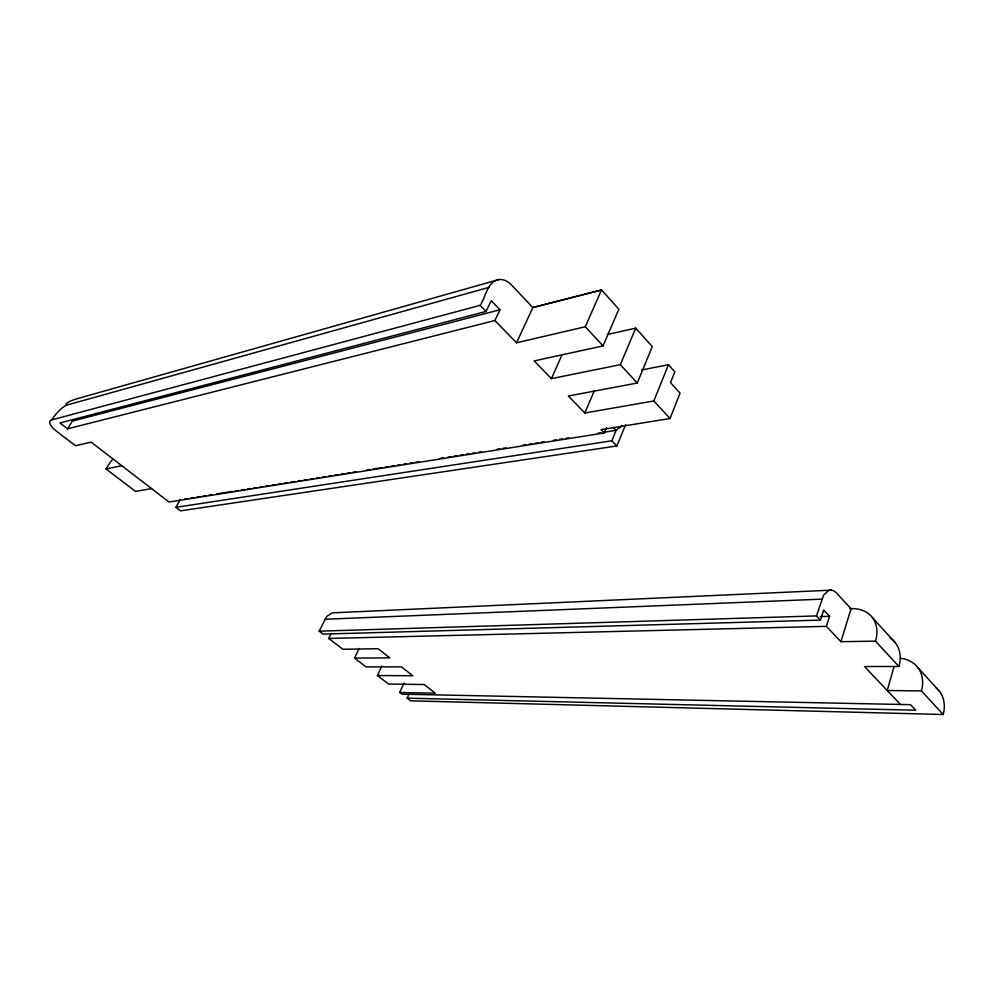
<?xml version="1.0" encoding="UTF-8"?>
<svg xmlns="http://www.w3.org/2000/svg" width="994" height="994" viewBox="0 0 994 994"><rect width="100%" height="100%" fill="white"/><g stroke="black" fill="none" stroke-linecap="round" stroke-linejoin="round"><path stroke-width="1.49" d="M893.979 666.899L887.207 690.482L921.45 690.929L943.207 714.5L410.646 700.82L407.167 698.173L409.031 693.986M840.936 641.677L851.1 608.626L849.957 608.813L851.05 608.775L836.774 593.244A19.718 11.033 86.9 0 0 828.424 590.598L823.541 595.232L816.509 615.92L820.472 620.107L823.666 610.03L829.543 616.292L826.387 626.344L840.936 641.677L875.515 641.155L898.899 666.489L864.482 666.514L900.465 704.46M606.402 427.706L604.215 432.949L601.022 429.656L670.031 418.524L680.045 393.164L670.528 382.603L674.827 371.855L668.453 364.723L641.54 370.004M607.346 334.506L635.738 328.132L652.275 346.62L637.266 383.025L568.295 396.01L584.832 413.007L653.828 400.967L668.453 364.723M180.138 499.746L175.926 507.325L180.498 510.841L616.876 445.971L625.648 424.587M175.926 507.325L611.844 440.789L616.156 430.327L622.082 425.556M494.888 320.528L500.007 309.768L491.247 300.685L486.066 311.445L59.963 422.984L67.58 428.824L494.888 320.528L516.545 342.793L532.933 307.444L601.544 289.888L618.827 309.221L603.023 345.924L534.163 360.909L551.409 378.639L620.331 364.674L635.738 328.132M584.832 413.007L594.325 390.741M516.545 342.793L585.317 326.74L601.544 289.888M551.409 378.639L562.02 354.796M407.167 698.173L915.785 710.213L910.566 704.671L401.911 694.172L399.712 692.495L403.974 683.002M399.712 692.495L435.31 693.191L424.152 684.531L388.642 684.071L377.422 675.535L381.833 665.918M377.422 675.535L412.858 675.746L401.402 666.862L366.065 666.887L354.56 658.127L359.107 648.448M354.56 658.127L389.797 657.854L378.043 648.722L342.905 649.256L328.728 638.459L331.014 633.7M604.215 432.949L169.017 502.02L91.1 442.131L75.556 445.759L56.869 431.533A16.761 5.902 30.2 0 1 51.787 419.878L480.139 305.344C485.88 296.883 487.072 281.7 499.087 279.5A23.757 16.314 76.3 0 1 511.711 285.179L532.871 307.593L601.482 290.049M820.472 620.107L322.988 634.097L319.149 631.178L326.74 616.454L331.748 613.099A13.966 11.096 88.8 0 1 334.605 612.764L831.257 590.175M67.58 428.824L72.301 421.108L500.007 309.768M65.728 404.024L69.704 401.327L76.364 398.929L499.087 279.5M488.812 287.428L67.468 404.906A16.476 5.107 -50.7 0 0 51.787 419.878M151.573 488.613L135.532 491.409L105.985 468.919L121.79 465.714M184.735 499.013L187.791 498.528M190.848 498.044L193.917 497.559M196.974 497.075L200.03 496.578M203.087 496.093L206.156 495.608M209.212 495.124L212.269 494.639M216.854 493.906L232.161 491.471M235.218 490.986L238.274 490.489M241.343 490.005L244.4 489.52M247.456 489.036L250.513 488.551M253.582 488.054L256.638 487.569M259.695 487.085L262.751 486.6M265.82 486.103L268.877 485.619M271.934 485.134L274.99 484.65M278.059 484.165L281.116 483.668M284.172 483.183L287.229 482.699M290.298 482.214L294.883 481.481M297.939 480.997L301.008 480.512M304.065 480.015L307.121 479.53M310.178 479.046L313.247 478.561M316.303 478.077L319.36 477.58M322.416 477.095L325.485 476.611M328.542 476.126L331.598 475.641M334.655 475.144L337.724 474.66M340.78 474.175L343.837 473.691M346.894 473.194L349.963 472.709M353.019 472.225L356.076 471.74M366.786 470.038L369.843 469.541M372.912 469.056L382.081 467.602M385.15 467.105L388.207 466.621M391.263 466.136L394.32 465.652M397.389 465.167L400.445 464.67M403.502 464.186L406.558 463.701M409.627 463.216L412.684 462.732M415.74 462.235L418.797 461.75M440.218 458.346L443.287 457.849M447.872 457.128L450.928 456.631M453.985 456.147L457.054 455.662M460.11 455.177L463.167 454.693M466.223 454.196L469.292 453.711M472.349 453.227L475.405 452.742M478.462 452.258L481.531 451.761M496.826 449.325L499.883 448.841M502.952 448.356L506.008 447.872M522.832 445.188L525.888 444.703M528.957 444.219L532.014 443.722M535.07 443.237L538.127 442.752M541.196 442.268L544.252 441.783M553.434 440.317L556.491 439.833M559.547 439.348L562.616 438.851M565.673 438.366L568.73 437.882M597.792 433.247L600.861 432.763M603.917 432.278L616.156 430.327L613.31 427.383M324.939 619.25L821.852 599.146M319.149 631.178L816.509 615.92M820.249 616.566L829.543 616.292M328.728 638.459L826.387 626.344M480.139 305.344L486.066 311.445M611.844 440.789L616.876 445.971M585.317 326.74L603.023 345.924M620.331 364.674L637.266 383.025M653.828 400.967L670.031 418.524M872.359 617.535L895.482 642.956M917.785 667.483L939.33 691.153M936.149 687.798A37.424 29.211 -37.4 0 1 943.207 714.5M900.812 658.314A38.058 29.05 -38.2 0 1 921.45 690.929M851.1 608.626A39.425 28.627 -39.6 0 1 875.515 641.155M889.879 637.837A38.729 28.851 -38.9 0 1 898.899 666.489M105.985 468.919A31.97 11.356 -51 0 1 112.856 459.029"/></g></svg>
